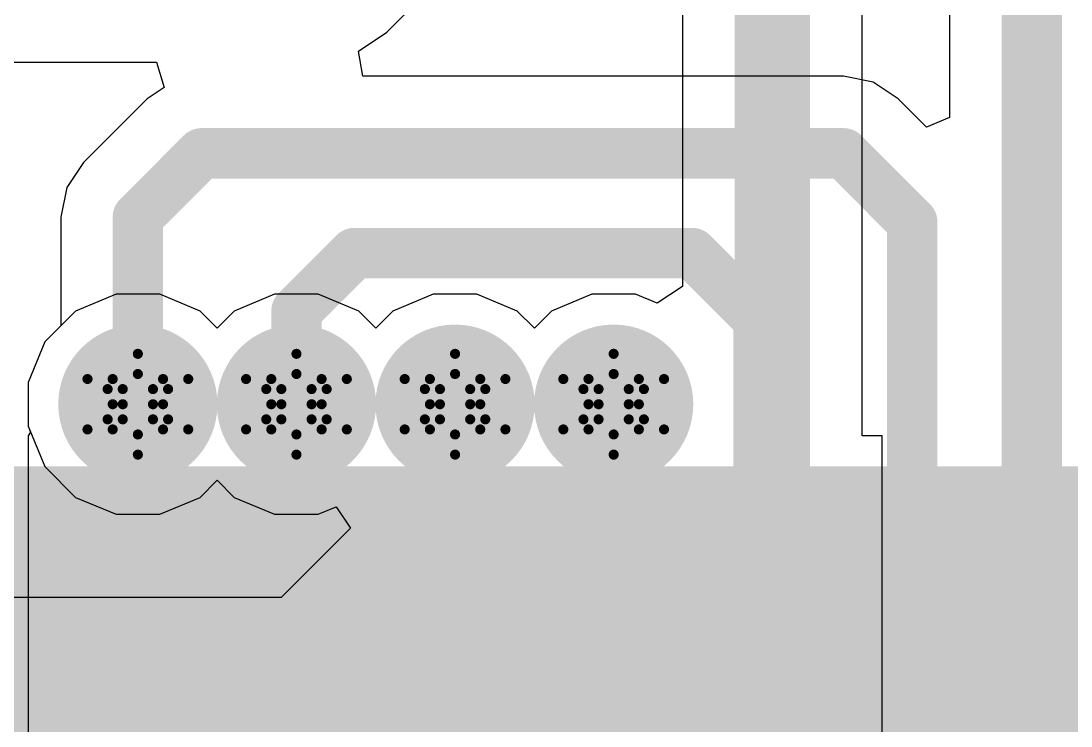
# Model space of a CAD drawing. Header units: inches. Extents: x -18 to 237, y -41 to 211.
# Drawn here: x 64.75 to 70.05, y 53.77 to 57.32 of the extents above; entities that cross this region are included whole.
import ezdxf

# ---------------------------------------------------------------- set-up
doc = ezdxf.new("R2010")
doc.units = ezdxf.units.IN
for name, color, linetype in [('Bottom Layer', 5, 'Continuous'), ('Bottom Solder', 6, 'Continuous'), ('Drill Drawing', 1, 'Continuous'), ('Top Layer', 1, 'Continuous'), ('Top Paste', 8, 'Continuous'), ('Top Solder', 216, 'Continuous'), ('Via Holes', 16, 'Continuous')]:
    doc.layers.add(name, color=color, linetype=linetype)

# ---------------------------------------------------------------- blocks, each defined once
blk = doc.blocks.new('91304_99_052R2_105')
at = {"layer": 'Top Layer'}
for points in [[(5.3, -5.1), (4.7, -5.1), (4.7, -3.1), (5.3, -3.1)], [(6.1, -5.1), (5.5, -5.1), (5.5, -3.1), (6.1, -3.1)], [(6.9, -5.1), (6.3, -5.1), (6.3, -3.1), (6.9, -3.1)], [(7.7, -5.1), (7.1, -5.1), (7.1, -3.1), (7.7, -3.1)], [(8.5, -5.1), (7.9, -5.1), (7.9, -3.1), (8.5, -3.1)], [(9.3, -5.1), (8.7, -5.1), (8.7, -3.1), (9.3, -3.1)], [(10.1, -5.1), (9.5, -5.1), (9.5, -3.1), (10.1, -3.1)], [(10.9, -5.1), (10.3, -5.1), (10.3, -3.1), (10.9, -3.1)]]:
    blk.add_hatch(color=1, dxfattribs=at).paths.add_polyline_path(points)
at = {"layer": 'Top Paste'}
for points in [[(5.3, -5.1), (4.7, -5.1), (4.7, -3.1), (5.3, -3.1)], [(6.1, -5.1), (5.5, -5.1), (5.5, -3.1), (6.1, -3.1)], [(6.9, -5.1), (6.3, -5.1), (6.3, -3.1), (6.9, -3.1)], [(7.7, -5.1), (7.1, -5.1), (7.1, -3.1), (7.7, -3.1)], [(8.5, -5.1), (7.9, -5.1), (7.9, -3.1), (8.5, -3.1)], [(9.3, -5.1), (8.7, -5.1), (8.7, -3.1), (9.3, -3.1)], [(10.1, -5.1), (9.5, -5.1), (9.5, -3.1), (10.1, -3.1)], [(10.9, -5.1), (10.3, -5.1), (10.3, -3.1), (10.9, -3.1)]]:
    blk.add_hatch(color=8, dxfattribs=at).paths.add_polyline_path(points)
at = {"layer": 'Top Solder'}
for points in [[(5.4016, -5.2016), (4.5984, -5.2016), (4.5984, -2.9984), (5.4016, -2.9984)], [(6.2016, -5.2016), (5.3984, -5.2016), (5.3984, -2.9984), (6.2016, -2.9984)], [(7.0016, -5.2016), (6.1984, -5.2016), (6.1984, -2.9984), (7.0016, -2.9984)], [(7.8016, -5.2016), (6.9984, -5.2016), (6.9984, -2.9984), (7.8016, -2.9984)], [(8.6016, -5.2016), (7.7984, -5.2016), (7.7984, -2.9984), (8.6016, -2.9984)], [(9.4016, -5.2016), (8.5984, -5.2016), (8.5984, -2.9984), (9.4016, -2.9984)], [(10.2016, -5.2016), (9.3984, -5.2016), (9.3984, -2.9984), (10.2016, -2.9984)], [(11.0016, -5.2016), (10.1984, -5.2016), (10.1984, -2.9984), (11.0016, -2.9984)]]:
    blk.add_hatch(color=216, dxfattribs=at).paths.add_polyline_path(points)

msp = doc.modelspace()

# ---------------------------------------------------------------- hatches: boundary and pattern name
at = {"layer": 'Bottom Layer'}
h = msp.add_hatch(color=5, dxfattribs=at)
edge = h.paths.add_edge_path()
edge.add_arc((65.3412, 55.3925), 0.3, 0, 360)
h = msp.add_hatch(color=5, dxfattribs=at)
edge = h.paths.add_edge_path()
edge.add_arc((66.1412, 55.3925), 0.3, 0, 360)
h = msp.add_hatch(color=5, dxfattribs=at)
edge = h.paths.add_edge_path()
edge.add_arc((66.9412, 55.3925), 0.3, 0, 360)
h = msp.add_hatch(color=5, dxfattribs=at)
edge = h.paths.add_edge_path()
edge.add_arc((67.7412, 55.3925), 0.3, 0, 360)
at = {"layer": 'Bottom Solder'}
h = msp.add_hatch(color=6, dxfattribs=at)
edge = h.paths.add_edge_path()
edge.add_arc((65.3412, 55.3925), 0.4016, 0, 360)
h = msp.add_hatch(color=6, dxfattribs=at)
edge = h.paths.add_edge_path()
edge.add_arc((66.1412, 55.3925), 0.4016, 0, 360)
h = msp.add_hatch(color=6, dxfattribs=at)
edge = h.paths.add_edge_path()
edge.add_arc((66.9412, 55.3925), 0.4016, 0, 360)
h = msp.add_hatch(color=6, dxfattribs=at)
edge = h.paths.add_edge_path()
edge.add_arc((67.7412, 55.3925), 0.4016, 0, 360)
at = {"layer": 'Top Layer'}
h = msp.add_hatch(color=1, dxfattribs=at)
edge = h.paths.add_edge_path()
edge.add_arc((65.3412, 55.3925), 0.3, 0, 360)
h = msp.add_hatch(color=1, dxfattribs=at)
edge = h.paths.add_edge_path()
edge.add_arc((66.1412, 55.3925), 0.3, 0, 360)
h = msp.add_hatch(color=1, dxfattribs=at)
edge = h.paths.add_edge_path()
edge.add_arc((66.9412, 55.3925), 0.3, 0, 360)
h = msp.add_hatch(color=1, dxfattribs=at)
edge = h.paths.add_edge_path()
edge.add_arc((67.7412, 55.3925), 0.3, 0, 360)
at = {"layer": 'Top Solder'}
h = msp.add_hatch(color=216, dxfattribs=at)
edge = h.paths.add_edge_path()
edge.add_arc((65.3412, 55.3925), 0.4016, 0, 360)
h = msp.add_hatch(color=216, dxfattribs=at)
edge = h.paths.add_edge_path()
edge.add_arc((66.1412, 55.3925), 0.4016, 0, 360)
h = msp.add_hatch(color=216, dxfattribs=at)
edge = h.paths.add_edge_path()
edge.add_arc((66.9412, 55.3925), 0.4016, 0, 360)
h = msp.add_hatch(color=216, dxfattribs=at)
edge = h.paths.add_edge_path()
edge.add_arc((67.7412, 55.3925), 0.4016, 0, 360)
at = {"layer": 'Via Holes'}
h = msp.add_hatch(color=7, dxfattribs=at)
edge = h.paths.add_edge_path()
edge.add_arc((65.3412, 55.3925), 0.15, 0, 360)
h = msp.add_hatch(color=7, dxfattribs=at)
edge = h.paths.add_edge_path()
edge.add_arc((66.1412, 55.3925), 0.15, 0, 360)
h = msp.add_hatch(color=7, dxfattribs=at)
edge = h.paths.add_edge_path()
edge.add_arc((66.9412, 55.3925), 0.15, 0, 360)
h = msp.add_hatch(color=7, dxfattribs=at)
edge = h.paths.add_edge_path()
edge.add_arc((67.7412, 55.3925), 0.15, 0, 360)

# ---------------------------------------------------------------- linework, layer by layer
at = {"layer": 'Bottom Layer'}
for p, q in [((66.5965, 57.2681), (69.2283, 59.8998)), ((69.4356, 59.8902), (69.4356, 56.838)), ((66.4539, 57.1727), (66.5965, 57.2681)), ((66.4766, 57.0457), (66.4539, 57.1727)), ((60.7787, 57.1164), (65.4355, 57.1164)), ((65.4355, 57.1164), (65.474, 56.9894)), ((68.9011, 57.0457), (66.4766, 57.0457)), ((69.0498, 57.0161), (68.9011, 57.0457)), ((65.474, 56.9894), (65.3881, 56.9319)), ((69.1758, 56.9319), (69.0498, 57.0161)), ((65.3881, 56.9319), (65.0665, 56.6103)), ((69.3183, 56.7894), (69.1758, 56.9319)), ((69.4356, 56.838), (69.3183, 56.7894)), ((65.0665, 56.6103), (64.9823, 56.4843)), ((64.9823, 56.4843), (64.9527, 56.3356)), ((64.9527, 56.3356), (64.9527, 55.7875)), ((64.9527, 55.7875), (64.8715, 55.7063)), ((64.8715, 55.7063), (64.7872, 55.5027)), ((64.7872, 55.5027), (64.7872, 55.2823)), ((64.7872, 55.2823), (64.8715, 55.0787)), ((64.8715, 55.0787), (65.0274, 54.9228)), ((65.655, 54.9228), (65.7412, 55.009)), ((65.7412, 55.009), (65.8274, 54.9228)), ((65.0274, 54.9228), (65.231, 54.8385)), ((65.4514, 54.8385), (65.655, 54.9228)), ((65.8274, 54.9228), (66.031, 54.8385)), ((66.2514, 54.8385), (66.3417, 54.8759)), ((66.3417, 54.8759), (66.4137, 54.7682)), ((65.231, 54.8385), (65.4514, 54.8385)), ((66.031, 54.8385), (66.2514, 54.8385)), ((66.4137, 54.7682), (66.0632, 54.4178)), ((66.0632, 54.4178), (56.9442, 54.4178))]:
    msp.add_line(p, q, dxfattribs=at)
for points in [[(69.85, 54.8628, 0.3048, 0.3048, 0), (69.85, 75.4198, 0.3048, 0.3048, 0)], [(67.8459, 50.9446, 0.762, 0.762, 0), (73.7148, 56.8135, 0.762, 0.762, 0)], [(65.3412, 56.3356, 0.254, 0.254, 0), (65.6628, 56.6573, 0.254, 0.254, 0)], [(65.6628, 56.6573, 0.254, 0.254, 0), (68.9011, 56.6573, 0.254, 0.254, 0)], [(68.9011, 56.6573, 0.254, 0.254, 0), (69.2472, 56.3111, 0.254, 0.254, 0)], [(65.3412, 55.3925, 0.254, 0.254, 0), (65.3412, 56.3356, 0.254, 0.254, 0)], [(69.2472, 54.9752, 0.254, 0.254, 0), (69.2472, 56.3111, 0.254, 0.254, 0)], [(66.1412, 55.8623, 0.254, 0.254, 0), (66.4334, 56.1545, 0.254, 0.254, 0)], [(66.4334, 56.1545, 0.254, 0.254, 0), (68.1369, 56.1545, 0.254, 0.254, 0)], [(68.1369, 56.1545, 0.254, 0.254, 0), (68.4718, 55.8195, 0.254, 0.254, 0)], [(66.1412, 55.3925, 0.254, 0.254, 0), (66.1412, 55.8623, 0.254, 0.254, 0)], [(68.4718, 54.801, 0.254, 0.254, 0), (68.4718, 55.8195, 0.254, 0.254, 0)], [(66.9412, 54.7464, 0.254, 0.254, 0), (66.9412, 55.3925, 0.254, 0.254, 0)], [(67.7412, 54.8467, 0.254, 0.254, 0), (67.7412, 55.3925, 0.254, 0.254, 0)], [(67.0607, 52.7887, 0.254, 0.254, 0), (69.2472, 54.9752, 0.254, 0.254, 0)], [(66.5208, 53.6263, 0.254, 0.254, 0), (67.7412, 54.8467, 0.254, 0.254, 0)], [(67.3111, 52.3239, 0.3048, 0.3048, 0), (69.85, 54.8628, 0.3048, 0.3048, 0)], [(66.8834, 53.2126, 0.254, 0.254, 0), (68.4718, 54.801, 0.254, 0.254, 0)], [(67.5045, 51.8131, 0.3048, 0.3048, 0), (70.5, 54.8087, 0.3048, 0.3048, 0)], [(66.2241, 54.0293, 0.254, 0.254, 0), (66.9412, 54.7464, 0.254, 0.254, 0)], [(46.7441, 54.0293, 0.254, 0.254, 0), (66.2241, 54.0293, 0.254, 0.254, 0)]]:
    msp.add_lwpolyline(points, format="xyseb", dxfattribs=at)
for points in [[(65.5993, 56.6573, 0.127, 0.127, 1), (65.7263, 56.6573, 0.127, 0.127, 1)], [(65.5993, 56.6573, 0.127, 0.127, 1), (65.7263, 56.6573, 0.127, 0.127, 1)], [(68.8376, 56.6573, 0.127, 0.127, 1), (68.9646, 56.6573, 0.127, 0.127, 1)], [(68.8376, 56.6573, 0.127, 0.127, 1), (68.9646, 56.6573, 0.127, 0.127, 1)], [(65.2777, 56.3356, 0.127, 0.127, 1), (65.4047, 56.3356, 0.127, 0.127, 1)], [(65.2777, 56.3356, 0.127, 0.127, 1), (65.4047, 56.3356, 0.127, 0.127, 1)], [(69.1837, 56.3111, 0.127, 0.127, 1), (69.3107, 56.3111, 0.127, 0.127, 1)], [(69.1837, 56.3111, 0.127, 0.127, 1), (69.3107, 56.3111, 0.127, 0.127, 1)], [(66.3699, 56.1545, 0.127, 0.127, 1), (66.4969, 56.1545, 0.127, 0.127, 1)], [(66.3699, 56.1545, 0.127, 0.127, 1), (66.4969, 56.1545, 0.127, 0.127, 1)], [(68.0734, 56.1545, 0.127, 0.127, 1), (68.2004, 56.1545, 0.127, 0.127, 1)], [(68.0734, 56.1545, 0.127, 0.127, 1), (68.2004, 56.1545, 0.127, 0.127, 1)], [(66.0777, 55.8623, 0.127, 0.127, 1), (66.2047, 55.8623, 0.127, 0.127, 1)], [(66.0777, 55.8623, 0.127, 0.127, 1), (66.2047, 55.8623, 0.127, 0.127, 1)], [(68.4083, 55.8195, 0.127, 0.127, 1), (68.5353, 55.8195, 0.127, 0.127, 1)], [(68.4083, 55.8195, 0.127, 0.127, 1), (68.5353, 55.8195, 0.127, 0.127, 1)], [(65.2777, 55.3925, 0.127, 0.127, 1), (65.4047, 55.3925, 0.127, 0.127, 1)], [(66.0777, 55.3925, 0.127, 0.127, 1), (66.2047, 55.3925, 0.127, 0.127, 1)], [(66.8777, 55.3925, 0.127, 0.127, 1), (67.0047, 55.3925, 0.127, 0.127, 1)], [(67.6777, 55.3925, 0.127, 0.127, 1), (67.8047, 55.3925, 0.127, 0.127, 1)], [(69.1837, 54.9752, 0.127, 0.127, 1), (69.3107, 54.9752, 0.127, 0.127, 1)], [(69.1837, 54.9752, 0.127, 0.127, 1), (69.3107, 54.9752, 0.127, 0.127, 1)], [(67.6777, 54.8467, 0.127, 0.127, 1), (67.8047, 54.8467, 0.127, 0.127, 1)], [(67.6777, 54.8467, 0.127, 0.127, 1), (67.8047, 54.8467, 0.127, 0.127, 1)], [(69.7738, 54.8628, 0.1524, 0.1524, 1), (69.9262, 54.8628, 0.1524, 0.1524, 1)], [(69.7738, 54.8628, 0.1524, 0.1524, 1), (69.9262, 54.8628, 0.1524, 0.1524, 1)], [(68.4083, 54.801, 0.127, 0.127, 1), (68.5353, 54.801, 0.127, 0.127, 1)], [(68.4083, 54.801, 0.127, 0.127, 1), (68.5353, 54.801, 0.127, 0.127, 1)], [(66.8777, 54.7464, 0.127, 0.127, 1), (67.0047, 54.7464, 0.127, 0.127, 1)], [(66.8777, 54.7464, 0.127, 0.127, 1), (67.0047, 54.7464, 0.127, 0.127, 1)], [(66.1606, 54.0293, 0.127, 0.127, 1), (66.2876, 54.0293, 0.127, 0.127, 1)], [(66.1606, 54.0293, 0.127, 0.127, 1), (66.2876, 54.0293, 0.127, 0.127, 1)]]:
    msp.add_lwpolyline(points, format="xyseb", close=True, dxfattribs=at)
at = {"layer": 'Drill Drawing'}
for points in [[(65.2142, 55.5195, 0.0508, 0.0508, 0), (65.3412, 55.6465, 0.0508, 0.0508, 0)], [(65.3412, 55.6465, 0.0508, 0.0508, 0), (65.4682, 55.5195, 0.0508, 0.0508, 0)], [(66.0142, 55.5195, 0.0508, 0.0508, 0), (66.1412, 55.6465, 0.0508, 0.0508, 0)], [(66.1412, 55.6465, 0.0508, 0.0508, 0), (66.2682, 55.5195, 0.0508, 0.0508, 0)], [(66.8142, 55.5195, 0.0508, 0.0508, 0), (66.9412, 55.6465, 0.0508, 0.0508, 0)], [(66.9412, 55.6465, 0.0508, 0.0508, 0), (67.0682, 55.5195, 0.0508, 0.0508, 0)], [(67.6142, 55.5195, 0.0508, 0.0508, 0), (67.7412, 55.6465, 0.0508, 0.0508, 0)], [(67.7412, 55.6465, 0.0508, 0.0508, 0), (67.8682, 55.5195, 0.0508, 0.0508, 0)], [(65.265, 55.4687, 0.0508, 0.0508, 0), (65.3412, 55.5449, 0.0508, 0.0508, 0)], [(65.3412, 55.5449, 0.0508, 0.0508, 0), (65.4174, 55.4687, 0.0508, 0.0508, 0)], [(66.065, 55.4687, 0.0508, 0.0508, 0), (66.1412, 55.5449, 0.0508, 0.0508, 0)], [(66.1412, 55.5449, 0.0508, 0.0508, 0), (66.2174, 55.4687, 0.0508, 0.0508, 0)], [(66.865, 55.4687, 0.0508, 0.0508, 0), (66.9412, 55.5449, 0.0508, 0.0508, 0)], [(66.9412, 55.5449, 0.0508, 0.0508, 0), (67.0174, 55.4687, 0.0508, 0.0508, 0)], [(67.665, 55.4687, 0.0508, 0.0508, 0), (67.7412, 55.5449, 0.0508, 0.0508, 0)], [(67.7412, 55.5449, 0.0508, 0.0508, 0), (67.8174, 55.4687, 0.0508, 0.0508, 0)], [(65.0872, 55.5195, 0.0508, 0.0508, 0), (65.2142, 55.3925, 0.0508, 0.0508, 0)], [(65.0872, 55.5195, 0.0508, 0.0508, 0), (65.2142, 55.5195, 0.0508, 0.0508, 0)], [(65.4682, 55.5195, 0.0508, 0.0508, 0), (65.5952, 55.5195, 0.0508, 0.0508, 0)], [(65.4682, 55.3925, 0.0508, 0.0508, 0), (65.5952, 55.5195, 0.0508, 0.0508, 0)], [(65.8872, 55.5195, 0.0508, 0.0508, 0), (66.0142, 55.3925, 0.0508, 0.0508, 0)], [(65.8872, 55.5195, 0.0508, 0.0508, 0), (66.0142, 55.5195, 0.0508, 0.0508, 0)], [(66.2682, 55.5195, 0.0508, 0.0508, 0), (66.3952, 55.5195, 0.0508, 0.0508, 0)], [(66.2682, 55.3925, 0.0508, 0.0508, 0), (66.3952, 55.5195, 0.0508, 0.0508, 0)], [(66.6872, 55.5195, 0.0508, 0.0508, 0), (66.8142, 55.3925, 0.0508, 0.0508, 0)], [(66.6872, 55.5195, 0.0508, 0.0508, 0), (66.8142, 55.5195, 0.0508, 0.0508, 0)], [(67.0682, 55.5195, 0.0508, 0.0508, 0), (67.1952, 55.5195, 0.0508, 0.0508, 0)], [(67.0682, 55.3925, 0.0508, 0.0508, 0), (67.1952, 55.5195, 0.0508, 0.0508, 0)], [(67.4872, 55.5195, 0.0508, 0.0508, 0), (67.6142, 55.3925, 0.0508, 0.0508, 0)], [(67.4872, 55.5195, 0.0508, 0.0508, 0), (67.6142, 55.5195, 0.0508, 0.0508, 0)], [(67.8682, 55.5195, 0.0508, 0.0508, 0), (67.9952, 55.5195, 0.0508, 0.0508, 0)], [(67.8682, 55.3925, 0.0508, 0.0508, 0), (67.9952, 55.5195, 0.0508, 0.0508, 0)], [(65.1888, 55.4687, 0.0508, 0.0508, 0), (65.265, 55.3925, 0.0508, 0.0508, 0)], [(65.1888, 55.4687, 0.0508, 0.0508, 0), (65.265, 55.4687, 0.0508, 0.0508, 0)], [(65.4174, 55.4687, 0.0508, 0.0508, 0), (65.4936, 55.4687, 0.0508, 0.0508, 0)], [(65.4174, 55.3925, 0.0508, 0.0508, 0), (65.4936, 55.4687, 0.0508, 0.0508, 0)], [(65.9888, 55.4687, 0.0508, 0.0508, 0), (66.065, 55.3925, 0.0508, 0.0508, 0)], [(65.9888, 55.4687, 0.0508, 0.0508, 0), (66.065, 55.4687, 0.0508, 0.0508, 0)], [(66.2174, 55.4687, 0.0508, 0.0508, 0), (66.2936, 55.4687, 0.0508, 0.0508, 0)], [(66.2174, 55.3925, 0.0508, 0.0508, 0), (66.2936, 55.4687, 0.0508, 0.0508, 0)], [(66.7888, 55.4687, 0.0508, 0.0508, 0), (66.865, 55.3925, 0.0508, 0.0508, 0)], [(66.7888, 55.4687, 0.0508, 0.0508, 0), (66.865, 55.4687, 0.0508, 0.0508, 0)], [(67.0174, 55.4687, 0.0508, 0.0508, 0), (67.0936, 55.4687, 0.0508, 0.0508, 0)], [(67.0174, 55.3925, 0.0508, 0.0508, 0), (67.0936, 55.4687, 0.0508, 0.0508, 0)], [(67.5888, 55.4687, 0.0508, 0.0508, 0), (67.665, 55.3925, 0.0508, 0.0508, 0)], [(67.5888, 55.4687, 0.0508, 0.0508, 0), (67.665, 55.4687, 0.0508, 0.0508, 0)], [(67.8174, 55.4687, 0.0508, 0.0508, 0), (67.8936, 55.4687, 0.0508, 0.0508, 0)], [(67.8174, 55.3925, 0.0508, 0.0508, 0), (67.8936, 55.4687, 0.0508, 0.0508, 0)], [(65.0872, 55.2655, 0.0508, 0.0508, 0), (65.2142, 55.3925, 0.0508, 0.0508, 0)], [(65.1888, 55.3163, 0.0508, 0.0508, 0), (65.265, 55.3925, 0.0508, 0.0508, 0)], [(65.4174, 55.3925, 0.0508, 0.0508, 0), (65.4936, 55.3163, 0.0508, 0.0508, 0)], [(65.4682, 55.3925, 0.0508, 0.0508, 0), (65.5952, 55.2655, 0.0508, 0.0508, 0)], [(65.8872, 55.2655, 0.0508, 0.0508, 0), (66.0142, 55.3925, 0.0508, 0.0508, 0)], [(65.9888, 55.3163, 0.0508, 0.0508, 0), (66.065, 55.3925, 0.0508, 0.0508, 0)], [(66.2174, 55.3925, 0.0508, 0.0508, 0), (66.2936, 55.3163, 0.0508, 0.0508, 0)], [(66.2682, 55.3925, 0.0508, 0.0508, 0), (66.3952, 55.2655, 0.0508, 0.0508, 0)], [(66.6872, 55.2655, 0.0508, 0.0508, 0), (66.8142, 55.3925, 0.0508, 0.0508, 0)], [(66.7888, 55.3163, 0.0508, 0.0508, 0), (66.865, 55.3925, 0.0508, 0.0508, 0)], [(67.0174, 55.3925, 0.0508, 0.0508, 0), (67.0936, 55.3163, 0.0508, 0.0508, 0)], [(67.0682, 55.3925, 0.0508, 0.0508, 0), (67.1952, 55.2655, 0.0508, 0.0508, 0)], [(67.4872, 55.2655, 0.0508, 0.0508, 0), (67.6142, 55.3925, 0.0508, 0.0508, 0)], [(67.5888, 55.3163, 0.0508, 0.0508, 0), (67.665, 55.3925, 0.0508, 0.0508, 0)], [(67.8174, 55.3925, 0.0508, 0.0508, 0), (67.8936, 55.3163, 0.0508, 0.0508, 0)], [(67.8682, 55.3925, 0.0508, 0.0508, 0), (67.9952, 55.2655, 0.0508, 0.0508, 0)], [(65.1888, 55.3163, 0.0508, 0.0508, 0), (65.265, 55.3163, 0.0508, 0.0508, 0)], [(65.265, 55.3163, 0.0508, 0.0508, 0), (65.3412, 55.2401, 0.0508, 0.0508, 0)], [(65.3412, 55.2401, 0.0508, 0.0508, 0), (65.4174, 55.3163, 0.0508, 0.0508, 0)], [(65.4174, 55.3163, 0.0508, 0.0508, 0), (65.4936, 55.3163, 0.0508, 0.0508, 0)], [(65.9888, 55.3163, 0.0508, 0.0508, 0), (66.065, 55.3163, 0.0508, 0.0508, 0)], [(66.065, 55.3163, 0.0508, 0.0508, 0), (66.1412, 55.2401, 0.0508, 0.0508, 0)], [(66.1412, 55.2401, 0.0508, 0.0508, 0), (66.2174, 55.3163, 0.0508, 0.0508, 0)], [(66.2174, 55.3163, 0.0508, 0.0508, 0), (66.2936, 55.3163, 0.0508, 0.0508, 0)], [(66.7888, 55.3163, 0.0508, 0.0508, 0), (66.865, 55.3163, 0.0508, 0.0508, 0)], [(66.865, 55.3163, 0.0508, 0.0508, 0), (66.9412, 55.2401, 0.0508, 0.0508, 0)], [(66.9412, 55.2401, 0.0508, 0.0508, 0), (67.0174, 55.3163, 0.0508, 0.0508, 0)], [(67.0174, 55.3163, 0.0508, 0.0508, 0), (67.0936, 55.3163, 0.0508, 0.0508, 0)], [(67.5888, 55.3163, 0.0508, 0.0508, 0), (67.665, 55.3163, 0.0508, 0.0508, 0)], [(67.665, 55.3163, 0.0508, 0.0508, 0), (67.7412, 55.2401, 0.0508, 0.0508, 0)], [(67.7412, 55.2401, 0.0508, 0.0508, 0), (67.8174, 55.3163, 0.0508, 0.0508, 0)], [(67.8174, 55.3163, 0.0508, 0.0508, 0), (67.8936, 55.3163, 0.0508, 0.0508, 0)], [(65.0872, 55.2655, 0.0508, 0.0508, 0), (65.2142, 55.2655, 0.0508, 0.0508, 0)], [(65.2142, 55.2655, 0.0508, 0.0508, 0), (65.3412, 55.1385, 0.0508, 0.0508, 0)], [(65.3412, 55.1385, 0.0508, 0.0508, 0), (65.4682, 55.2655, 0.0508, 0.0508, 0)], [(65.4682, 55.2655, 0.0508, 0.0508, 0), (65.5952, 55.2655, 0.0508, 0.0508, 0)], [(65.8872, 55.2655, 0.0508, 0.0508, 0), (66.0142, 55.2655, 0.0508, 0.0508, 0)], [(66.0142, 55.2655, 0.0508, 0.0508, 0), (66.1412, 55.1385, 0.0508, 0.0508, 0)], [(66.1412, 55.1385, 0.0508, 0.0508, 0), (66.2682, 55.2655, 0.0508, 0.0508, 0)], [(66.2682, 55.2655, 0.0508, 0.0508, 0), (66.3952, 55.2655, 0.0508, 0.0508, 0)], [(66.6872, 55.2655, 0.0508, 0.0508, 0), (66.8142, 55.2655, 0.0508, 0.0508, 0)], [(66.8142, 55.2655, 0.0508, 0.0508, 0), (66.9412, 55.1385, 0.0508, 0.0508, 0)], [(66.9412, 55.1385, 0.0508, 0.0508, 0), (67.0682, 55.2655, 0.0508, 0.0508, 0)], [(67.0682, 55.2655, 0.0508, 0.0508, 0), (67.1952, 55.2655, 0.0508, 0.0508, 0)], [(67.4872, 55.2655, 0.0508, 0.0508, 0), (67.6142, 55.2655, 0.0508, 0.0508, 0)], [(67.6142, 55.2655, 0.0508, 0.0508, 0), (67.7412, 55.1385, 0.0508, 0.0508, 0)], [(67.7412, 55.1385, 0.0508, 0.0508, 0), (67.8682, 55.2655, 0.0508, 0.0508, 0)], [(67.8682, 55.2655, 0.0508, 0.0508, 0), (67.9952, 55.2655, 0.0508, 0.0508, 0)]]:
    msp.add_lwpolyline(points, format="xyseb", dxfattribs=at)
for points in [[(65.3285, 55.6465, 0.0254, 0.0254, 1), (65.3539, 55.6465, 0.0254, 0.0254, 1)], [(65.3285, 55.6465, 0.0254, 0.0254, 1), (65.3539, 55.6465, 0.0254, 0.0254, 1)], [(66.1285, 55.6465, 0.0254, 0.0254, 1), (66.1539, 55.6465, 0.0254, 0.0254, 1)], [(66.1285, 55.6465, 0.0254, 0.0254, 1), (66.1539, 55.6465, 0.0254, 0.0254, 1)], [(66.9285, 55.6465, 0.0254, 0.0254, 1), (66.9539, 55.6465, 0.0254, 0.0254, 1)], [(66.9285, 55.6465, 0.0254, 0.0254, 1), (66.9539, 55.6465, 0.0254, 0.0254, 1)], [(67.7285, 55.6465, 0.0254, 0.0254, 1), (67.7539, 55.6465, 0.0254, 0.0254, 1)], [(67.7285, 55.6465, 0.0254, 0.0254, 1), (67.7539, 55.6465, 0.0254, 0.0254, 1)], [(65.3285, 55.5449, 0.0254, 0.0254, 1), (65.3539, 55.5449, 0.0254, 0.0254, 1)], [(65.3285, 55.5449, 0.0254, 0.0254, 1), (65.3539, 55.5449, 0.0254, 0.0254, 1)], [(66.1285, 55.5449, 0.0254, 0.0254, 1), (66.1539, 55.5449, 0.0254, 0.0254, 1)], [(66.1285, 55.5449, 0.0254, 0.0254, 1), (66.1539, 55.5449, 0.0254, 0.0254, 1)], [(66.9285, 55.5449, 0.0254, 0.0254, 1), (66.9539, 55.5449, 0.0254, 0.0254, 1)], [(66.9285, 55.5449, 0.0254, 0.0254, 1), (66.9539, 55.5449, 0.0254, 0.0254, 1)], [(67.7285, 55.5449, 0.0254, 0.0254, 1), (67.7539, 55.5449, 0.0254, 0.0254, 1)], [(67.7285, 55.5449, 0.0254, 0.0254, 1), (67.7539, 55.5449, 0.0254, 0.0254, 1)], [(65.0745, 55.5195, 0.0254, 0.0254, 1), (65.0999, 55.5195, 0.0254, 0.0254, 1)], [(65.0745, 55.5195, 0.0254, 0.0254, 1), (65.0999, 55.5195, 0.0254, 0.0254, 1)], [(65.2015, 55.5195, 0.0254, 0.0254, 1), (65.2269, 55.5195, 0.0254, 0.0254, 1)], [(65.2015, 55.5195, 0.0254, 0.0254, 1), (65.2269, 55.5195, 0.0254, 0.0254, 1)], [(65.4555, 55.5195, 0.0254, 0.0254, 1), (65.4809, 55.5195, 0.0254, 0.0254, 1)], [(65.4555, 55.5195, 0.0254, 0.0254, 1), (65.4809, 55.5195, 0.0254, 0.0254, 1)], [(65.5825, 55.5195, 0.0254, 0.0254, 1), (65.6079, 55.5195, 0.0254, 0.0254, 1)], [(65.5825, 55.5195, 0.0254, 0.0254, 1), (65.6079, 55.5195, 0.0254, 0.0254, 1)], [(65.8745, 55.5195, 0.0254, 0.0254, 1), (65.8999, 55.5195, 0.0254, 0.0254, 1)], [(65.8745, 55.5195, 0.0254, 0.0254, 1), (65.8999, 55.5195, 0.0254, 0.0254, 1)], [(66.0015, 55.5195, 0.0254, 0.0254, 1), (66.0269, 55.5195, 0.0254, 0.0254, 1)], [(66.0015, 55.5195, 0.0254, 0.0254, 1), (66.0269, 55.5195, 0.0254, 0.0254, 1)], [(66.2555, 55.5195, 0.0254, 0.0254, 1), (66.2809, 55.5195, 0.0254, 0.0254, 1)], [(66.2555, 55.5195, 0.0254, 0.0254, 1), (66.2809, 55.5195, 0.0254, 0.0254, 1)], [(66.3825, 55.5195, 0.0254, 0.0254, 1), (66.4079, 55.5195, 0.0254, 0.0254, 1)], [(66.3825, 55.5195, 0.0254, 0.0254, 1), (66.4079, 55.5195, 0.0254, 0.0254, 1)], [(66.6745, 55.5195, 0.0254, 0.0254, 1), (66.6999, 55.5195, 0.0254, 0.0254, 1)], [(66.6745, 55.5195, 0.0254, 0.0254, 1), (66.6999, 55.5195, 0.0254, 0.0254, 1)], [(66.8015, 55.5195, 0.0254, 0.0254, 1), (66.8269, 55.5195, 0.0254, 0.0254, 1)], [(66.8015, 55.5195, 0.0254, 0.0254, 1), (66.8269, 55.5195, 0.0254, 0.0254, 1)], [(67.0555, 55.5195, 0.0254, 0.0254, 1), (67.0809, 55.5195, 0.0254, 0.0254, 1)], [(67.0555, 55.5195, 0.0254, 0.0254, 1), (67.0809, 55.5195, 0.0254, 0.0254, 1)], [(67.1825, 55.5195, 0.0254, 0.0254, 1), (67.2079, 55.5195, 0.0254, 0.0254, 1)], [(67.1825, 55.5195, 0.0254, 0.0254, 1), (67.2079, 55.5195, 0.0254, 0.0254, 1)], [(67.4745, 55.5195, 0.0254, 0.0254, 1), (67.4999, 55.5195, 0.0254, 0.0254, 1)], [(67.4745, 55.5195, 0.0254, 0.0254, 1), (67.4999, 55.5195, 0.0254, 0.0254, 1)], [(67.6015, 55.5195, 0.0254, 0.0254, 1), (67.6269, 55.5195, 0.0254, 0.0254, 1)], [(67.6015, 55.5195, 0.0254, 0.0254, 1), (67.6269, 55.5195, 0.0254, 0.0254, 1)], [(67.8555, 55.5195, 0.0254, 0.0254, 1), (67.8809, 55.5195, 0.0254, 0.0254, 1)], [(67.8555, 55.5195, 0.0254, 0.0254, 1), (67.8809, 55.5195, 0.0254, 0.0254, 1)], [(67.9825, 55.5195, 0.0254, 0.0254, 1), (68.0079, 55.5195, 0.0254, 0.0254, 1)], [(67.9825, 55.5195, 0.0254, 0.0254, 1), (68.0079, 55.5195, 0.0254, 0.0254, 1)], [(65.1761, 55.4687, 0.0254, 0.0254, 1), (65.2015, 55.4687, 0.0254, 0.0254, 1)], [(65.1761, 55.4687, 0.0254, 0.0254, 1), (65.2015, 55.4687, 0.0254, 0.0254, 1)], [(65.2523, 55.4687, 0.0254, 0.0254, 1), (65.2777, 55.4687, 0.0254, 0.0254, 1)], [(65.2523, 55.4687, 0.0254, 0.0254, 1), (65.2777, 55.4687, 0.0254, 0.0254, 1)], [(65.4047, 55.4687, 0.0254, 0.0254, 1), (65.4301, 55.4687, 0.0254, 0.0254, 1)], [(65.4047, 55.4687, 0.0254, 0.0254, 1), (65.4301, 55.4687, 0.0254, 0.0254, 1)], [(65.4809, 55.4687, 0.0254, 0.0254, 1), (65.5063, 55.4687, 0.0254, 0.0254, 1)], [(65.4809, 55.4687, 0.0254, 0.0254, 1), (65.5063, 55.4687, 0.0254, 0.0254, 1)], [(65.9761, 55.4687, 0.0254, 0.0254, 1), (66.0015, 55.4687, 0.0254, 0.0254, 1)], [(65.9761, 55.4687, 0.0254, 0.0254, 1), (66.0015, 55.4687, 0.0254, 0.0254, 1)], [(66.0523, 55.4687, 0.0254, 0.0254, 1), (66.0777, 55.4687, 0.0254, 0.0254, 1)], [(66.0523, 55.4687, 0.0254, 0.0254, 1), (66.0777, 55.4687, 0.0254, 0.0254, 1)], [(66.2047, 55.4687, 0.0254, 0.0254, 1), (66.2301, 55.4687, 0.0254, 0.0254, 1)], [(66.2047, 55.4687, 0.0254, 0.0254, 1), (66.2301, 55.4687, 0.0254, 0.0254, 1)], [(66.2809, 55.4687, 0.0254, 0.0254, 1), (66.3063, 55.4687, 0.0254, 0.0254, 1)], [(66.2809, 55.4687, 0.0254, 0.0254, 1), (66.3063, 55.4687, 0.0254, 0.0254, 1)], [(66.7761, 55.4687, 0.0254, 0.0254, 1), (66.8015, 55.4687, 0.0254, 0.0254, 1)], [(66.7761, 55.4687, 0.0254, 0.0254, 1), (66.8015, 55.4687, 0.0254, 0.0254, 1)], [(66.8523, 55.4687, 0.0254, 0.0254, 1), (66.8777, 55.4687, 0.0254, 0.0254, 1)], [(66.8523, 55.4687, 0.0254, 0.0254, 1), (66.8777, 55.4687, 0.0254, 0.0254, 1)], [(67.0047, 55.4687, 0.0254, 0.0254, 1), (67.0301, 55.4687, 0.0254, 0.0254, 1)], [(67.0047, 55.4687, 0.0254, 0.0254, 1), (67.0301, 55.4687, 0.0254, 0.0254, 1)], [(67.0809, 55.4687, 0.0254, 0.0254, 1), (67.1063, 55.4687, 0.0254, 0.0254, 1)], [(67.0809, 55.4687, 0.0254, 0.0254, 1), (67.1063, 55.4687, 0.0254, 0.0254, 1)], [(67.5761, 55.4687, 0.0254, 0.0254, 1), (67.6015, 55.4687, 0.0254, 0.0254, 1)], [(67.5761, 55.4687, 0.0254, 0.0254, 1), (67.6015, 55.4687, 0.0254, 0.0254, 1)], [(67.6523, 55.4687, 0.0254, 0.0254, 1), (67.6777, 55.4687, 0.0254, 0.0254, 1)], [(67.6523, 55.4687, 0.0254, 0.0254, 1), (67.6777, 55.4687, 0.0254, 0.0254, 1)], [(67.8047, 55.4687, 0.0254, 0.0254, 1), (67.8301, 55.4687, 0.0254, 0.0254, 1)], [(67.8047, 55.4687, 0.0254, 0.0254, 1), (67.8301, 55.4687, 0.0254, 0.0254, 1)], [(67.8809, 55.4687, 0.0254, 0.0254, 1), (67.9063, 55.4687, 0.0254, 0.0254, 1)], [(67.8809, 55.4687, 0.0254, 0.0254, 1), (67.9063, 55.4687, 0.0254, 0.0254, 1)], [(65.2015, 55.3925, 0.0254, 0.0254, 1), (65.2269, 55.3925, 0.0254, 0.0254, 1)], [(65.2015, 55.3925, 0.0254, 0.0254, 1), (65.2269, 55.3925, 0.0254, 0.0254, 1)], [(65.2523, 55.3925, 0.0254, 0.0254, 1), (65.2777, 55.3925, 0.0254, 0.0254, 1)], [(65.2523, 55.3925, 0.0254, 0.0254, 1), (65.2777, 55.3925, 0.0254, 0.0254, 1)], [(65.4047, 55.3925, 0.0254, 0.0254, 1), (65.4301, 55.3925, 0.0254, 0.0254, 1)], [(65.4047, 55.3925, 0.0254, 0.0254, 1), (65.4301, 55.3925, 0.0254, 0.0254, 1)], [(65.4555, 55.3925, 0.0254, 0.0254, 1), (65.4809, 55.3925, 0.0254, 0.0254, 1)], [(65.4555, 55.3925, 0.0254, 0.0254, 1), (65.4809, 55.3925, 0.0254, 0.0254, 1)], [(66.0015, 55.3925, 0.0254, 0.0254, 1), (66.0269, 55.3925, 0.0254, 0.0254, 1)], [(66.0015, 55.3925, 0.0254, 0.0254, 1), (66.0269, 55.3925, 0.0254, 0.0254, 1)], [(66.0523, 55.3925, 0.0254, 0.0254, 1), (66.0777, 55.3925, 0.0254, 0.0254, 1)], [(66.0523, 55.3925, 0.0254, 0.0254, 1), (66.0777, 55.3925, 0.0254, 0.0254, 1)], [(66.2047, 55.3925, 0.0254, 0.0254, 1), (66.2301, 55.3925, 0.0254, 0.0254, 1)], [(66.2047, 55.3925, 0.0254, 0.0254, 1), (66.2301, 55.3925, 0.0254, 0.0254, 1)], [(66.2555, 55.3925, 0.0254, 0.0254, 1), (66.2809, 55.3925, 0.0254, 0.0254, 1)], [(66.2555, 55.3925, 0.0254, 0.0254, 1), (66.2809, 55.3925, 0.0254, 0.0254, 1)], [(66.8015, 55.3925, 0.0254, 0.0254, 1), (66.8269, 55.3925, 0.0254, 0.0254, 1)], [(66.8015, 55.3925, 0.0254, 0.0254, 1), (66.8269, 55.3925, 0.0254, 0.0254, 1)], [(66.8523, 55.3925, 0.0254, 0.0254, 1), (66.8777, 55.3925, 0.0254, 0.0254, 1)], [(66.8523, 55.3925, 0.0254, 0.0254, 1), (66.8777, 55.3925, 0.0254, 0.0254, 1)], [(67.0047, 55.3925, 0.0254, 0.0254, 1), (67.0301, 55.3925, 0.0254, 0.0254, 1)], [(67.0047, 55.3925, 0.0254, 0.0254, 1), (67.0301, 55.3925, 0.0254, 0.0254, 1)], [(67.0555, 55.3925, 0.0254, 0.0254, 1), (67.0809, 55.3925, 0.0254, 0.0254, 1)], [(67.0555, 55.3925, 0.0254, 0.0254, 1), (67.0809, 55.3925, 0.0254, 0.0254, 1)], [(67.6015, 55.3925, 0.0254, 0.0254, 1), (67.6269, 55.3925, 0.0254, 0.0254, 1)], [(67.6015, 55.3925, 0.0254, 0.0254, 1), (67.6269, 55.3925, 0.0254, 0.0254, 1)], [(67.6523, 55.3925, 0.0254, 0.0254, 1), (67.6777, 55.3925, 0.0254, 0.0254, 1)], [(67.6523, 55.3925, 0.0254, 0.0254, 1), (67.6777, 55.3925, 0.0254, 0.0254, 1)], [(67.8047, 55.3925, 0.0254, 0.0254, 1), (67.8301, 55.3925, 0.0254, 0.0254, 1)], [(67.8047, 55.3925, 0.0254, 0.0254, 1), (67.8301, 55.3925, 0.0254, 0.0254, 1)], [(67.8555, 55.3925, 0.0254, 0.0254, 1), (67.8809, 55.3925, 0.0254, 0.0254, 1)], [(67.8555, 55.3925, 0.0254, 0.0254, 1), (67.8809, 55.3925, 0.0254, 0.0254, 1)], [(65.1761, 55.3163, 0.0254, 0.0254, 1), (65.2015, 55.3163, 0.0254, 0.0254, 1)], [(65.1761, 55.3163, 0.0254, 0.0254, 1), (65.2015, 55.3163, 0.0254, 0.0254, 1)], [(65.2523, 55.3163, 0.0254, 0.0254, 1), (65.2777, 55.3163, 0.0254, 0.0254, 1)], [(65.2523, 55.3163, 0.0254, 0.0254, 1), (65.2777, 55.3163, 0.0254, 0.0254, 1)], [(65.4047, 55.3163, 0.0254, 0.0254, 1), (65.4301, 55.3163, 0.0254, 0.0254, 1)], [(65.4047, 55.3163, 0.0254, 0.0254, 1), (65.4301, 55.3163, 0.0254, 0.0254, 1)], [(65.4809, 55.3163, 0.0254, 0.0254, 1), (65.5063, 55.3163, 0.0254, 0.0254, 1)], [(65.4809, 55.3163, 0.0254, 0.0254, 1), (65.5063, 55.3163, 0.0254, 0.0254, 1)], [(65.9761, 55.3163, 0.0254, 0.0254, 1), (66.0015, 55.3163, 0.0254, 0.0254, 1)], [(65.9761, 55.3163, 0.0254, 0.0254, 1), (66.0015, 55.3163, 0.0254, 0.0254, 1)], [(66.0523, 55.3163, 0.0254, 0.0254, 1), (66.0777, 55.3163, 0.0254, 0.0254, 1)], [(66.0523, 55.3163, 0.0254, 0.0254, 1), (66.0777, 55.3163, 0.0254, 0.0254, 1)], [(66.2047, 55.3163, 0.0254, 0.0254, 1), (66.2301, 55.3163, 0.0254, 0.0254, 1)], [(66.2047, 55.3163, 0.0254, 0.0254, 1), (66.2301, 55.3163, 0.0254, 0.0254, 1)], [(66.2809, 55.3163, 0.0254, 0.0254, 1), (66.3063, 55.3163, 0.0254, 0.0254, 1)], [(66.2809, 55.3163, 0.0254, 0.0254, 1), (66.3063, 55.3163, 0.0254, 0.0254, 1)], [(66.7761, 55.3163, 0.0254, 0.0254, 1), (66.8015, 55.3163, 0.0254, 0.0254, 1)], [(66.7761, 55.3163, 0.0254, 0.0254, 1), (66.8015, 55.3163, 0.0254, 0.0254, 1)], [(66.8523, 55.3163, 0.0254, 0.0254, 1), (66.8777, 55.3163, 0.0254, 0.0254, 1)], [(66.8523, 55.3163, 0.0254, 0.0254, 1), (66.8777, 55.3163, 0.0254, 0.0254, 1)], [(67.0047, 55.3163, 0.0254, 0.0254, 1), (67.0301, 55.3163, 0.0254, 0.0254, 1)], [(67.0047, 55.3163, 0.0254, 0.0254, 1), (67.0301, 55.3163, 0.0254, 0.0254, 1)], [(67.0809, 55.3163, 0.0254, 0.0254, 1), (67.1063, 55.3163, 0.0254, 0.0254, 1)], [(67.0809, 55.3163, 0.0254, 0.0254, 1), (67.1063, 55.3163, 0.0254, 0.0254, 1)], [(67.5761, 55.3163, 0.0254, 0.0254, 1), (67.6015, 55.3163, 0.0254, 0.0254, 1)], [(67.5761, 55.3163, 0.0254, 0.0254, 1), (67.6015, 55.3163, 0.0254, 0.0254, 1)], [(67.6523, 55.3163, 0.0254, 0.0254, 1), (67.6777, 55.3163, 0.0254, 0.0254, 1)], [(67.6523, 55.3163, 0.0254, 0.0254, 1), (67.6777, 55.3163, 0.0254, 0.0254, 1)], [(67.8047, 55.3163, 0.0254, 0.0254, 1), (67.8301, 55.3163, 0.0254, 0.0254, 1)], [(67.8047, 55.3163, 0.0254, 0.0254, 1), (67.8301, 55.3163, 0.0254, 0.0254, 1)], [(67.8809, 55.3163, 0.0254, 0.0254, 1), (67.9063, 55.3163, 0.0254, 0.0254, 1)], [(67.8809, 55.3163, 0.0254, 0.0254, 1), (67.9063, 55.3163, 0.0254, 0.0254, 1)], [(65.0745, 55.2655, 0.0254, 0.0254, 1), (65.0999, 55.2655, 0.0254, 0.0254, 1)], [(65.0745, 55.2655, 0.0254, 0.0254, 1), (65.0999, 55.2655, 0.0254, 0.0254, 1)], [(65.2015, 55.2655, 0.0254, 0.0254, 1), (65.2269, 55.2655, 0.0254, 0.0254, 1)], [(65.2015, 55.2655, 0.0254, 0.0254, 1), (65.2269, 55.2655, 0.0254, 0.0254, 1)], [(65.3285, 55.2401, 0.0254, 0.0254, 1), (65.3539, 55.2401, 0.0254, 0.0254, 1)], [(65.3285, 55.2401, 0.0254, 0.0254, 1), (65.3539, 55.2401, 0.0254, 0.0254, 1)], [(65.4555, 55.2655, 0.0254, 0.0254, 1), (65.4809, 55.2655, 0.0254, 0.0254, 1)], [(65.4555, 55.2655, 0.0254, 0.0254, 1), (65.4809, 55.2655, 0.0254, 0.0254, 1)], [(65.5825, 55.2655, 0.0254, 0.0254, 1), (65.6079, 55.2655, 0.0254, 0.0254, 1)], [(65.5825, 55.2655, 0.0254, 0.0254, 1), (65.6079, 55.2655, 0.0254, 0.0254, 1)], [(65.8745, 55.2655, 0.0254, 0.0254, 1), (65.8999, 55.2655, 0.0254, 0.0254, 1)], [(65.8745, 55.2655, 0.0254, 0.0254, 1), (65.8999, 55.2655, 0.0254, 0.0254, 1)], [(66.0015, 55.2655, 0.0254, 0.0254, 1), (66.0269, 55.2655, 0.0254, 0.0254, 1)], [(66.0015, 55.2655, 0.0254, 0.0254, 1), (66.0269, 55.2655, 0.0254, 0.0254, 1)], [(66.1285, 55.2401, 0.0254, 0.0254, 1), (66.1539, 55.2401, 0.0254, 0.0254, 1)], [(66.1285, 55.2401, 0.0254, 0.0254, 1), (66.1539, 55.2401, 0.0254, 0.0254, 1)], [(66.2555, 55.2655, 0.0254, 0.0254, 1), (66.2809, 55.2655, 0.0254, 0.0254, 1)], [(66.2555, 55.2655, 0.0254, 0.0254, 1), (66.2809, 55.2655, 0.0254, 0.0254, 1)], [(66.3825, 55.2655, 0.0254, 0.0254, 1), (66.4079, 55.2655, 0.0254, 0.0254, 1)], [(66.3825, 55.2655, 0.0254, 0.0254, 1), (66.4079, 55.2655, 0.0254, 0.0254, 1)], [(66.6745, 55.2655, 0.0254, 0.0254, 1), (66.6999, 55.2655, 0.0254, 0.0254, 1)], [(66.6745, 55.2655, 0.0254, 0.0254, 1), (66.6999, 55.2655, 0.0254, 0.0254, 1)], [(66.8015, 55.2655, 0.0254, 0.0254, 1), (66.8269, 55.2655, 0.0254, 0.0254, 1)], [(66.8015, 55.2655, 0.0254, 0.0254, 1), (66.8269, 55.2655, 0.0254, 0.0254, 1)], [(66.9285, 55.2401, 0.0254, 0.0254, 1), (66.9539, 55.2401, 0.0254, 0.0254, 1)], [(66.9285, 55.2401, 0.0254, 0.0254, 1), (66.9539, 55.2401, 0.0254, 0.0254, 1)], [(67.0555, 55.2655, 0.0254, 0.0254, 1), (67.0809, 55.2655, 0.0254, 0.0254, 1)], [(67.0555, 55.2655, 0.0254, 0.0254, 1), (67.0809, 55.2655, 0.0254, 0.0254, 1)], [(67.1825, 55.2655, 0.0254, 0.0254, 1), (67.2079, 55.2655, 0.0254, 0.0254, 1)], [(67.1825, 55.2655, 0.0254, 0.0254, 1), (67.2079, 55.2655, 0.0254, 0.0254, 1)], [(67.4745, 55.2655, 0.0254, 0.0254, 1), (67.4999, 55.2655, 0.0254, 0.0254, 1)], [(67.4745, 55.2655, 0.0254, 0.0254, 1), (67.4999, 55.2655, 0.0254, 0.0254, 1)], [(67.6015, 55.2655, 0.0254, 0.0254, 1), (67.6269, 55.2655, 0.0254, 0.0254, 1)], [(67.6015, 55.2655, 0.0254, 0.0254, 1), (67.6269, 55.2655, 0.0254, 0.0254, 1)], [(67.7285, 55.2401, 0.0254, 0.0254, 1), (67.7539, 55.2401, 0.0254, 0.0254, 1)], [(67.7285, 55.2401, 0.0254, 0.0254, 1), (67.7539, 55.2401, 0.0254, 0.0254, 1)], [(67.8555, 55.2655, 0.0254, 0.0254, 1), (67.8809, 55.2655, 0.0254, 0.0254, 1)], [(67.8555, 55.2655, 0.0254, 0.0254, 1), (67.8809, 55.2655, 0.0254, 0.0254, 1)], [(67.9825, 55.2655, 0.0254, 0.0254, 1), (68.0079, 55.2655, 0.0254, 0.0254, 1)], [(67.9825, 55.2655, 0.0254, 0.0254, 1), (68.0079, 55.2655, 0.0254, 0.0254, 1)], [(65.3285, 55.1385, 0.0254, 0.0254, 1), (65.3539, 55.1385, 0.0254, 0.0254, 1)], [(65.3285, 55.1385, 0.0254, 0.0254, 1), (65.3539, 55.1385, 0.0254, 0.0254, 1)], [(66.1285, 55.1385, 0.0254, 0.0254, 1), (66.1539, 55.1385, 0.0254, 0.0254, 1)], [(66.1285, 55.1385, 0.0254, 0.0254, 1), (66.1539, 55.1385, 0.0254, 0.0254, 1)], [(66.9285, 55.1385, 0.0254, 0.0254, 1), (66.9539, 55.1385, 0.0254, 0.0254, 1)], [(66.9285, 55.1385, 0.0254, 0.0254, 1), (66.9539, 55.1385, 0.0254, 0.0254, 1)], [(67.7285, 55.1385, 0.0254, 0.0254, 1), (67.7539, 55.1385, 0.0254, 0.0254, 1)], [(67.7285, 55.1385, 0.0254, 0.0254, 1), (67.7539, 55.1385, 0.0254, 0.0254, 1)]]:
    msp.add_lwpolyline(points, format="xyseb", close=True, dxfattribs=at)
at = {"layer": 'Top Layer'}
for p, q in [((68.088, 58.8922), (68.088, 55.9859)), ((68.9944, 55.2325), (68.9944, 58.7045)), ((68.088, 55.9859), (67.961, 55.9011)), ((65.231, 55.9465), (65.0274, 55.8621)), ((65.4514, 55.9465), (65.231, 55.9465)), ((65.655, 55.8621), (65.4514, 55.9465)), ((66.031, 55.9465), (65.8274, 55.8621)), ((66.2514, 55.9465), (66.031, 55.9465)), ((66.455, 55.8621), (66.2514, 55.9465)), ((66.831, 55.9465), (66.6274, 55.8621)), ((67.0514, 55.9465), (66.831, 55.9465)), ((67.255, 55.8621), (67.0514, 55.9465)), ((67.631, 55.9465), (67.4274, 55.8621)), ((67.8514, 55.9465), (67.631, 55.9465)), ((67.961, 55.9011), (67.8514, 55.9465)), ((65.0274, 55.8621), (64.8715, 55.7063)), ((65.7412, 55.776), (65.655, 55.8621)), ((65.8274, 55.8621), (65.7412, 55.776)), ((66.5412, 55.776), (66.455, 55.8621)), ((66.6274, 55.8621), (66.5412, 55.776)), ((67.3412, 55.776), (67.255, 55.8621)), ((67.4274, 55.8621), (67.3412, 55.776)), ((64.8715, 55.7063), (64.7872, 55.5027)), ((64.7872, 55.5027), (64.7872, 55.2823)), ((64.7872, 55.2823), (64.7999, 55.2515)), ((64.7999, 55.2515), (64.7872, 55.2325)), ((64.7872, 55.2325), (64.7872, 55.2325)), ((64.7872, 55.2325), (64.7872, 52.7245)), ((69.0952, 55.2325), (68.9944, 55.2325)), ((69.0952, 52.7245), (69.0952, 55.2325))]:
    msp.add_line(p, q, dxfattribs=at)
for points in [[(68.5412, 53.9785, 0.381, 0.381, 0), (68.5412, 58.8922, 0.381, 0.381, 0)], [(65.3412, 53.9785, 0.254, 0.254, 0), (65.3412, 55.3925, 0.254, 0.254, 0)], [(66.1412, 53.9785, 0.254, 0.254, 0), (66.1412, 55.3925, 0.254, 0.254, 0)], [(66.9412, 53.9785, 0.254, 0.254, 0), (66.9412, 55.3925, 0.254, 0.254, 0)], [(67.7412, 53.9785, 0.254, 0.254, 0), (67.7412, 55.3925, 0.254, 0.254, 0)]]:
    msp.add_lwpolyline(points, format="xyseb", dxfattribs=at)
for points in [[(65.2777, 55.3925, 0.127, 0.127, 1), (65.4047, 55.3925, 0.127, 0.127, 1)], [(66.0777, 55.3925, 0.127, 0.127, 1), (66.2047, 55.3925, 0.127, 0.127, 1)], [(66.8777, 55.3925, 0.127, 0.127, 1), (67.0047, 55.3925, 0.127, 0.127, 1)], [(67.6777, 55.3925, 0.127, 0.127, 1), (67.8047, 55.3925, 0.127, 0.127, 1)], [(68.446, 53.9785, 0.1905, 0.1905, 1), (68.6365, 53.9785, 0.1905, 0.1905, 1)], [(65.2777, 53.9785, 0.127, 0.127, 1), (65.4047, 53.9785, 0.127, 0.127, 1)], [(66.0777, 53.9785, 0.127, 0.127, 1), (66.2047, 53.9785, 0.127, 0.127, 1)], [(66.8777, 53.9785, 0.127, 0.127, 1), (67.0047, 53.9785, 0.127, 0.127, 1)], [(67.6777, 53.9785, 0.127, 0.127, 1), (67.8047, 53.9785, 0.127, 0.127, 1)]]:
    msp.add_lwpolyline(points, format="xyseb", close=True, dxfattribs=at)

# ---------------------------------------------------------------- block references
msp.add_blockref('91304_99_052R2_105', (59.5412, 58.0785))

doc.saveas('drawing.dxf')
